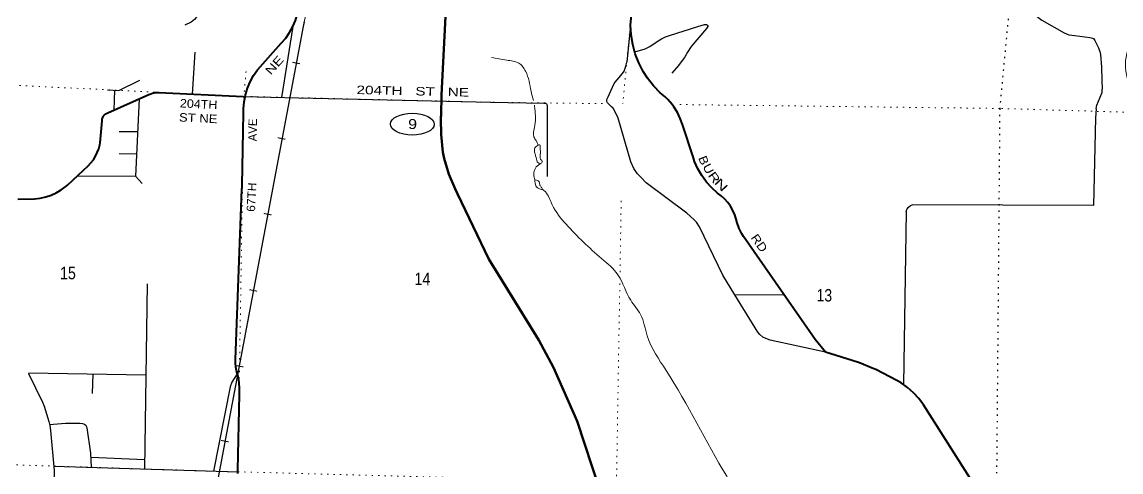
# Model space of a CAD drawing. Header units: feet. Extents: x -493433 to -244333, y 184684 to 373072.
# Drawn here: x -283230 to -267708, y 246588 to 252938 of the extents above; entities that cross this region are included whole.
import ezdxf
from ezdxf.enums import TextEntityAlignment as Align

# ---------------------------------------------------------------- set-up
doc = ezdxf.new("R2010")
doc.units = ezdxf.units.FT
doc.header["$LTSCALE"] = 60
doc.linetypes.add('DOTTED', pattern=[1.5, 0.3, -1.2])
for name, color, linetype, lineweight in [('17', 7, 'Continuous', 25), ('23', 7, 'Continuous', 70), ('26', 7, 'Continuous', 40), ('27', 7, 'Continuous', 13), ('29', 7, 'Continuous', 25), ('30', 7, 'Continuous', 13), ('34', 7, 'Continuous', 13), ('39', 7, 'Continuous', 13), ('6', 7, 'DOTTED', 25), ('7', 7, 'DOTTED', 13)]:
    doc.layers.add(name, color=color, linetype=linetype, lineweight=lineweight)

msp = doc.modelspace()

# ---------------------------------------------------------------- linework, layer by layer
at = {"layer": '17'}
msp.add_ellipse((-277718.24, 251495.72), major_axis=(-309.24, 1), ratio=0.500121, dxfattribs=at)
at = {"layer": '23'}
for points in [[(-276634.77, 249590.09), (-277077.73, 250514.76), (-277112.71, 250583.02), (-277202.28, 250792.76), (-277269.43, 251010.71), (-277285.79, 251101.98), (-277311.83, 251348.05), (-277311.97, 251570.49), (-277311.99, 251595.49), (-277311.26, 251620.49), (-277302.75, 251912.13), (-277150.67, 254953.38), (-277149.42, 254978.38), (-277149.2, 255003.38), (-277148.46, 255087.98)], [(-273515.15, 241047.73), (-273531.06, 241188.02), (-273687.83, 242043.12), (-273876.54, 242710.77), (-275390.43, 247305.13), (-275722.6, 248063.74), (-275929.88, 248449.76), (-276634.77, 249590.09)]]:
    msp.add_lwpolyline(points, dxfattribs=at)
at = {"layer": '26'}
for points in [[(-280079.33, 251884.03), (-280074.67, 251909.1), (-280046.56, 252003.82), (-280008.71, 252095.08), (-279961.52, 252181.88), (-279905.51, 252263.27), (-279567.54, 252639.93), (-279505.43, 252711.52), (-279451.13, 252789.21), (-279405.26, 252872.14), (-279368.31, 252959.42), (-279357.17, 252993.74), (-279349.15, 253018.46), (-279341.84, 253043.74), (-279311.15, 253149.8), (-279240.73, 253331.01), (-279151.75, 253503.85), (-279045.2, 253666.45), (-278922.22, 253817.02), (-278809.19, 253929.12), (-278784.32, 253953.79), (-278759.19, 253976.77), (-277252.12, 255355.05)], [(-274311.03, 252037.28), (-274395.59, 252144.69), (-274456.77, 252239.86), (-274519.36, 252361.4), (-274568.9, 252488.81), (-274604.86, 252620.7), (-274626.83, 252755.63), (-274634.58, 252892.11), (-274498.63, 254334.45), (-274498.43, 254337.63)], [(-283287.77, 250438.46), (-283054.17, 250443.5), (-282974.07, 250452.35), (-282895.34, 250469.53), (-282818.83, 250494.84), (-282745.39, 250528.01), (-282675.81, 250568.67), (-282610.87, 250616.38), (-282588.87, 250635.09), (-282437.9, 250776.73), (-282297.19, 250908.42), (-282257.29, 250949.64), (-282221.91, 250994.81), (-282191.45, 251043.42), (-282166.24, 251094.95), (-282146.55, 251148.84), (-282132.6, 251204.49), (-282127.81, 251232.93), (-282098, 251543.27), (-282097.38, 251555.83), (-282095.46, 251568.25), (-282092.24, 251580.4), (-282087.78, 251592.15), (-282082.11, 251603.37), (-282075.3, 251613.93), (-282067.42, 251623.73), (-282058.56, 251632.64), (-282048.82, 251640.59), (-282038.3, 251647.47), (-282027.12, 251653.21), (-282019.29, 251656.4), (-281437.4, 251914.86), (-281412.3, 251926), (-281387.4, 251934.6), (-281364.43, 251940.07), (-281348.97, 251942.07), (-281324.05, 251943.96), (-281298.97, 251942.76), (-280106.43, 251885.33), (-280079.33, 251884.03)], [(-269598.02, 246118.67), (-270499.31, 247537.55), (-270565.21, 247626.2), (-270640.01, 247707.47), (-270722.9, 247780.47), (-270812.97, 247844.42), (-270874.99, 247880.83), (-271172.14, 248032.02), (-271197.07, 248043.86), (-271401.65, 248126.61), (-271504.99, 248161.34), (-271879.94, 248280.36), (-272028.38, 248458.95), (-273039.92, 249910.45), (-273063.58, 249949.94), (-273100.74, 250025.18), (-273129.83, 250103.88), (-273141.22, 250154.44), (-273161.9, 250218.02), (-273189.11, 250279.09), (-273222.56, 250336.98), (-273261.88, 250391.06), (-273306.63, 250440.73), (-273356.33, 250485.45), (-273405.49, 250522.75), (-273488.43, 250597.04), (-273563.15, 250679.59), (-273628.83, 250769.49), (-273684.76, 250865.77), (-273730.31, 250967.37), (-273752.61, 251034.44), (-273899.29, 251489.32), (-273932.03, 251577.27), (-273973.78, 251661.32), (-274024.09, 251740.53), (-274048.49, 251773.24), (-274110.09, 251844.04), (-274146.32, 251879.46), (-274215.7, 251939.3), (-274311.03, 252037.28)], [(-280182.77, 246568.46), (-280181.94, 246606.65), (-280180.67, 246618.46), (-280159.31, 247679.73), (-280159.98, 247704.73), (-280159.16, 247729.73), (-280158.19, 247759.22), (-280162.85, 247851.79), (-280173.26, 247918.36), (-280176, 247935.85), (-280188.18, 247968.36), (-280202.3, 248017.1), (-280211.58, 248068.93), (-280215.4, 248121.44), (-280213.7, 248174.07), (-280123.3, 250579.07), (-280122.36, 250604.07), (-280119.72, 250629.07), (-280103.12, 251655.79), (-280102.72, 251680.79), (-280100.61, 251705.79), (-280100.53, 251713.47), (-280092.73, 251811.97), (-280079.33, 251884.03)]]:
    msp.add_lwpolyline(points, dxfattribs=at)
at = {"layer": '29'}
for p, q in [((-279405.26, 252872.14), (-279566.32, 251873.37)), ((-274636.39, 252891.73), (-274687.84, 252371.09)), ((-280788.71, 252513.94), (-280826.65, 251920.01)), ((-281923.67, 251975.52), (-281930.86, 251695.68)), ((-276611.42, 251805.66), (-275857.71, 251794.48)), ((-275814.19, 251760.78), (-275812.02, 250759.12)), ((-281596.38, 251387.75), (-281857.7, 251388.38)), ((-281611.74, 251074.32), (-281855.33, 251078.85)), ((-281627.07, 250761.49), (-281530.82, 250659.08)), ((-270743.98, 250262.48), (-270779.89, 247822.34)), ((-281461.29, 249242.42), (-281500.69, 246631.06)), ((-273163.82, 249086.95), (-272469.08, 249093.78)), ((-281480.7, 247956.29), (-283135.87, 247981.72)), ((-282227.7, 247967.37), (-282238.79, 247697.36)), ((-282779.59, 246671.81), (-280182.93, 246589.08)), ((-281498.74, 246760.32), (-282254.3, 246792.51))]:
    msp.add_line(p, q, dxfattribs=at)
for points in [[(-269597.32, 254032.78), (-269471.61, 253942.8), (-269446.68, 253918.95), (-269423.91, 253884.24), (-269341.54, 253708.56), (-269246.15, 253500.34), (-269055.39, 253185.84), (-269009.86, 253128.38), (-268966.51, 253086.07), (-268902.56, 253024.27), (-268862.45, 252992.8), (-268824.52, 252965.72), (-268511.27, 252784.59), (-268477.67, 252769.43), (-268444.06, 252758.56), (-268359.52, 252745.54), (-268149.24, 252719.52)], [(-280682.7, 253154.68), (-280766.72, 253007.18), (-280794.09, 252973.76), (-280841.43, 252936.71), (-280927.84, 252893.31)], [(-274573.34, 252514.48), (-274428.88, 252559.61), (-274400.69, 252571.54), (-274363.84, 252592.15), (-274244.61, 252672.4), (-274198, 252699.51), (-274140.55, 252726.63), (-274084.19, 252748.32), (-273683.14, 252871.95), (-273592.09, 252902.31), (-273570.41, 252904.48), (-273561.74, 252900.14), (-273553.07, 252892.55), (-273542.23, 252878.45), (-273542.23, 252873.03), (-273563.91, 252843.75), (-273778.52, 252589.98), (-273828.38, 252514.06), (-273874.99, 252434.89), (-273904.26, 252394.77), (-273958.45, 252325.36), (-274053.84, 252214.74)], [(-268149.24, 252719.52), (-268112.4, 252710.87), (-268098.3, 252704.36), (-268085.3, 252691.35), (-268075.54, 252676.16), (-268025.68, 252572.05), (-268015.93, 252546.02), (-268008.34, 252523.25), (-267997.41, 252479.24)], [(-267997.41, 252479.24), (-267983.85, 252301.01), (-267978.84, 252115.01), (-267973.61, 251988.35)], [(-274872.76, 251705.56), (-274887.37, 251725.63), (-274902.55, 251741.9), (-274952.41, 251785.28), (-274961.08, 251798.3), (-274967.58, 251815.64), (-274967.58, 251842.76), (-274952.41, 251882.88), (-274911.22, 251965.3), (-274865.69, 252069.41), (-274853.77, 252090.02), (-274824.5, 252121.47), (-274746.46, 252210.4), (-274724.78, 252245.1), (-274709.61, 252284.14), (-274700.93, 252313.43), (-274687.84, 252371.09)], [(-282023.31, 251980.89), (-281861.19, 251972.15), (-281563.96, 252116.43)], [(-268057.28, 251711.03), (-268052.77, 251740.25), (-268047.35, 251764.11), (-268024.59, 251820.5), (-267977.98, 251932.2), (-267975.81, 251946.3), (-267974.73, 251962.57), (-267973.61, 251988.35)], [(-281573.52, 251854.4), (-281627.07, 250761.49), (-282460.25, 250755.76)], [(-280106.43, 251885.33), (-279325.4, 251868.04), (-276607.34, 251805.52)], [(-275857.71, 251794.48), (-275843.4, 251792.88), (-275835.27, 251791.25), (-275827.68, 251786.91), (-275823.34, 251783.11), (-275817.38, 251773.35), (-275814.19, 251760.78)], [(-273163.82, 249086.95), (-273329.26, 249367.4), (-273658.77, 250048.46), (-273702.13, 250111.36), (-273741.15, 250152.57), (-273840.87, 250239.33), (-274413.18, 250668.79), (-274491.22, 250746.87), (-274534.58, 250794.59), (-274588.77, 250872.68), (-274629.96, 250963.77), (-274812.06, 251579.76), (-274872.76, 251705.56)], [(-268057.28, 251711.03), (-268068.67, 251585.79), (-268097.89, 250346.72), (-270657.72, 250358.8)], [(-270743.98, 250262.48), (-270727.87, 250300.06), (-270714.87, 250321.75), (-270682.35, 250347.78), (-270657.72, 250358.8)], [(-271879.94, 248280.36), (-272663.73, 248449.91), (-272724.43, 248469.43), (-272767.78, 248491.12), (-272811.14, 248530.17), (-272837.16, 248562.7), (-273163.82, 249086.95)], [(-283135.95, 247977.69), (-282941.2, 247573.2), (-282917.7, 247518.06), (-282850.47, 247299.91), (-282837.75, 247243.56), (-282828.53, 247172.09), (-282774.98, 246610.65), (-282837.73, 244392.56), (-282830.77, 244282.66), (-282786.11, 244100.44), (-282775.95, 244032.6), (-282772.91, 243737.28), (-282826.61, 241299.05)], [(-280189.18, 247971.8), (-280264.67, 247855.75), (-280289.13, 247788.25), (-280523.93, 246599.94)], [(-282250.31, 246654.95), (-282256.05, 246852.91), (-282307.42, 247210.66), (-282325.32, 247239.92), (-282345.29, 247259), (-282370.74, 247269.01), (-282412.44, 247272.89), (-282616.84, 247270.23), (-282839.88, 247252.98)]]:
    msp.add_lwpolyline(points, dxfattribs=at)
at = {"layer": '34'}
msp.add_lwpolyline([(-279257.55, 252874.85), (-280492.52, 246337.67), (-280541.15, 246047.29)], dxfattribs=at)
at = {"layer": '34', "lineweight": 25}
msp.add_lwpolyline([(-279243.7, 252944.63), (-279251.5, 252910.01), (-279258.55, 252875.03), (-280493.52, 246337.84)], dxfattribs=at)
at = {"layer": '34'}
msp.add_arc((-277257.94, 252483.93), 2037.46, 136.2111, 168.93822, dxfattribs=at)
at = {"layer": '39'}
for points in [[(-274797.15, 259184.73), (-274585.49, 259104.32), (-274459.88, 259174.48), (-274387.96, 259394.49), (-274346.59, 259568.14), (-274214.42, 259727.22), (-274138.78, 259890.61), (-274090.13, 260280.54), (-273936.2, 260716.46), (-273782.07, 261188.78), (-273627.52, 261378.07), (-273396.84, 261459.87), (-273271.61, 261463.32), (-273075.81, 261448.24), (-272834.53, 261616.92), (-272702.79, 261701.2), (-272579.4, 261737), (-272451.38, 261877.91), (-272311.89, 261903.53), (-272025.65, 261809.19), (-271817.32, 261509.02), (-271650.4, 261384.92), (-271510.73, 261085.07), (-271418.12, 260678.3), (-271297.81, 260526.12), (-271113.52, 260260.43), (-270979.9, 259960.61), (-270833.64, 259755.74), (-270782.24, 259559.41), (-270735.33, 259284.26), (-270550.6, 258815.87), (-270503.48, 258568.47), (-270463.85, 258365.2), (-270227.12, 257729.32), (-270171.51, 257565.31), (-270031.65, 257297.81), (-269678.18, 256594.67), (-269402.92, 256344.72), (-268993.46, 256255.86), (-268527.24, 256207.17), (-268238.54, 256162.17), (-267735.13, 255932.54), (-267575.69, 255915.62), (-267470.24, 255991.94), (-267306.39, 256039.68), (-267132.57, 256065.14), (-266914.05, 256138.91), (-266459.21, 256219.65), (-266234.83, 256259.02), (-266087.66, 256213.85), (-265952.82, 256130.33), (-265705.02, 256026.06), (-265351.82, 255988.01), (-264930.39, 255874.84), (-264696.69, 255774.68), (-264473.21, 255654.35), (-264288.39, 255481.65), (-264161.08, 255139.41), (-264042.16, 254740.6), (-264019.56, 254451.42), (-264019.11, 254174.46), (-264073.77, 253792.65), (-264212.91, 253471.88), (-264398.44, 253161.44), (-264472.06, 252998.04), (-264398.13, 252858.21), (-264248.58, 252680.37)], [(-262918.46, 247031.21), (-263330.51, 247732.61), (-263671.39, 248162.79), (-264341.42, 248598.56), (-265450.4, 249620.62), (-266784.26, 250874.21), (-267083.44, 251178.85), (-267095.04, 251269.88), (-267056.61, 251281.82), (-266990.07, 251263.32), (-266979.79, 251295.61), (-267029.88, 251364.58), (-267102, 251468.02), (-267178.21, 251561.37), (-267282.78, 251640.7), (-267429.73, 251724.28), (-267535.71, 251910.76), (-267644.63, 252291.32), (-267545.48, 252683.04), (-267344.44, 252880.2), (-267071.35, 252961.79), (-266588.78, 252945.36), (-266041.9, 252874.05), (-265624.96, 252682.06), (-265399.44, 252563.75), (-265151.26, 252526.19), (-264908.3, 252636.23), (-264647.83, 252984.72), (-264504.77, 253285.26), (-264433.79, 253695.3), (-264279.51, 254193.89), (-264156.02, 254605.7), (-264248.71, 254998.31), (-264396.63, 255267.88), (-264711.7, 255621.11), (-265062.16, 255784.49), (-265516, 255881.64), (-265772.55, 255868.7), (-266229.31, 255806.17), (-266862.12, 255679.77), (-267021.37, 255731.06), (-267198.93, 255758.18), (-267396.9, 255746.99), (-267727.56, 255843.56), (-268414.99, 256057.04), (-268917.54, 256111.97), (-269264.73, 256139.89), (-269625, 256355.88), (-269929.94, 256713.11), (-270290.27, 257276.79), (-270557.32, 257906.75), (-270836.59, 258518.58), (-270984.7, 258753.77), (-271201.69, 258950.89), (-271469.46, 259097.7), (-271653.75, 259363.39), (-271776.95, 259717.74), (-271833.94, 259996.98), (-271819.31, 260083.84), (-271716.39, 260071.23), (-271582.37, 260201.99), (-271490.52, 260373.39), (-271475.49, 260531), (-271533.05, 260709.17), (-271586.32, 260931.79), (-271764.09, 261280.33), (-271884.58, 261400.17), (-272081.15, 261637.62), (-272284.38, 261767.96), (-272419.9, 261730.19), (-272622.77, 261567.4), (-272750.41, 261493.21), (-272868.19, 261378.53), (-272993.58, 261346.78), (-273217.61, 261370.07), (-273367.36, 261316.2), (-273559.96, 261183.69), (-273742.85, 260982.4), (-273807.5, 260620.84), (-273908.57, 260245.31), (-273981.57, 259835.29), (-274209.43, 259539.2), (-274267.12, 259335.29), (-274385.69, 259081.14), (-274449.33, 258897.48), (-274530.24, 258875.62), (-274632.74, 258963.03), (-274861.93, 259048.6)], [(-276598.86, 252438.53), (-276384.37, 252399.27), (-276214.96, 252358.04), (-276116.66, 252242.35), (-276039.49, 251960.99), (-276006.83, 251830.85)], [(-275993.09, 251764.18), (-275986.37, 251712.09), (-275991.92, 251445.28), (-276000.71, 251317.96), (-275966.69, 251263.22), (-275940.04, 251198.32)], [(-275940.04, 251198.32), (-275986.69, 251162.15), (-275989.05, 251101.52), (-275963.36, 251002.34), (-275951.46, 250963.88), (-275905.14, 250941.42), (-275881.26, 250967.94), (-275905.63, 251002.76), (-275906.31, 251091.02), (-275910.03, 251147.64), (-275919.81, 251204.29), (-275940.04, 251198.32)], [(-275912.59, 250938.35), (-275978.98, 250875.14), (-275999.66, 250790.33), (-275987.98, 250711.44)], [(-275987.98, 250711.44), (-275970.29, 250626.45), (-275922.06, 250583.77), (-275879.68, 250579.53), (-275887.65, 250597.76), (-275913.71, 250632.25), (-275925.55, 250680.82), (-275961.77, 250705.25), (-275987.98, 250711.44)], [(-275880.92, 250579.49), (-275837.49, 250540.92), (-275741.58, 250358.53), (-275543.21, 250082.66), (-275043.09, 249599.18), (-274812.15, 249369.65), (-274632.42, 249010.99), (-274494.21, 248810.21), (-274398.98, 248508.55), (-274133.13, 248022.12), (-273277.23, 246528.21), (-272820.87, 245806.39), (-272001.15, 244342.97), (-271411.71, 243226.32), (-271256.05, 242896.08), (-271224.91, 242689.73), (-271280.37, 242524.23), (-271275.24, 242358.44), (-271177.88, 242076.98), (-271065, 241682.25), (-271037.97, 241461.77), (-271057.99, 241136.4), (-270996.93, 240505.39), (-270876.79, 239965.07), (-270689.36, 239539.67), (-270518.1, 239112.31), (-270263.28, 238820.01), (-269883.29, 238357.9)]]:
    msp.add_spline(points, degree=3, dxfattribs=at)
at = {"layer": '6'}
msp.add_lwpolyline([(-269007.55, 256119.38), (-269420.98, 251717.5), (-269468.9, 246095.83), (-269525.96, 241001.82), (-269762.17, 235651.91), (-269872.71, 231143.59)], dxfattribs=at)
at = {"layer": '7'}
for p, q in [((-285331.39, 252141.8), (-280101.61, 251887.66)), ((-280065.29, 252238.05), (-280094.92, 251892.16)), ((-280094.88, 251884.33), (-280182.19, 246598.36)), ((-280088.18, 251886.6), (-276607.34, 251805.52)), ((-275031.31, 251785.38), (-276607.34, 251805.52)), ((-284028.42, 246711.11), (-280188.86, 246589.38)), ((-280179.92, 246590.54), (-276673.05, 246498.45))]:
    msp.add_line(p, q, dxfattribs=at)
for points in [[(-274421.97, 255190.98), (-274743.97, 251785.07), (-274744.04, 251781.04)], [(-267306.85, 251655.4), (-269420.98, 251717.5), (-273956.26, 251773.17)], [(-274766.86, 250415.75), (-274832.44, 246493.1), (-274928.24, 243871.78)]]:
    msp.add_lwpolyline(points, dxfattribs=at)

# ---------------------------------------------------------------- texts
at = {"layer": '17', "width": 1.2}
msp.add_text(' 9 ', height=140, dxfattribs=at).set_placement((-277713.14, 251427.41), align=Align.CENTER)
at = {"layer": '27'}
for s, rotation, width, p in [('NE', 48.276, 1.3, (-279715.83, 252181.24)), ('204TH', 357.243, 1.1, (-281001.68, 251733.11)), ('ST NE', 357.243, 1.15, (-281014.94, 251534.67)), ('67TH', 86.847, 1.05, (-279939.75, 250256.94)), ('RD', 304.872, 1.15, (-272942.63, 249893.27))]:
    msp.add_text(s, height=120, rotation=rotation, dxfattribs=dict(at, width=width)).set_placement(p)
msp.add_text('AVE', height=120, rotation=89.074, dxfattribs=at).set_placement((-279914.81, 251253.29))
for s, rotation, width, p in [('B', 292.091, 1.15, (-273657.76, 250963.28)), ('U', 297.283, 1.2, (-273589.85, 250838.95)), ('R', 304.795, 1.35, (-273502.82, 250709.04)), ('N', 313.079, 1.6, (-273397.01, 250598.22))]:
    msp.add_text(s, height=120, rotation=rotation, dxfattribs=dict(at, width=width)).set_placement(p, align=Align.CENTER)
at = {"layer": '30', "width": 1.35}
msp.add_text('204TH   ST   NE', height=120, rotation=358.682, dxfattribs=at).set_placement((-278506.29, 251921.36))
at = {"layer": '34'}
for rotation, p in [(79.239, (-279302.11, 252348.21)), (79.239, (-279508.55, 251283.39)), (79.239, (-279705.87, 250214.67)), (79.24, (-279908.69, 249139.23)), (79.24, (-280102.45, 248070.55)), (79.24, (-280308.91, 247012.88))]:
    msp.add_text('I', height=110.9, rotation=rotation, dxfattribs=at).set_placement(p, align=Align.CENTER)
at = {"layer": '7', "width": 0.85}
for s, height, rotation, p in [('15', 176.4, 359.44, (-282693.07, 249308.84)), ('14', 176.4, 359.437, (-277686.79, 249225.79)), ('13', 175, 359.73, (-272009.2, 248994.57))]:
    msp.add_text(s, height=height, rotation=rotation, dxfattribs=at).set_placement(p)

doc.saveas('drawing.dxf')
